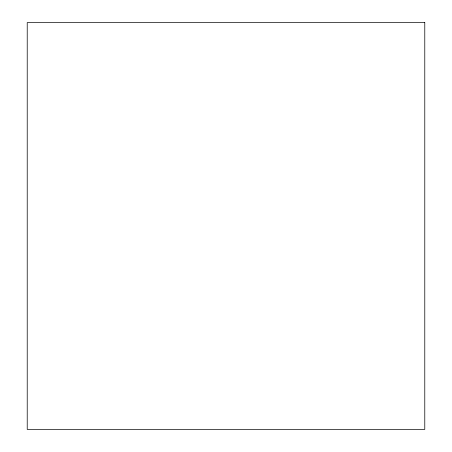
<?xml version="1.0" encoding="UTF-8"?>
<svg xmlns="http://www.w3.org/2000/svg" width="452" height="452" viewBox="0 0 452 452"><rect width="100%" height="100%" fill="white"/><g stroke="black" fill="none" stroke-linecap="round" stroke-linejoin="round"><path stroke-width="0.68" d="M424.778 22.6L27.222 22.6L27.222 429.4L424.778 429.4L424.778 22.6"/></g></svg>
